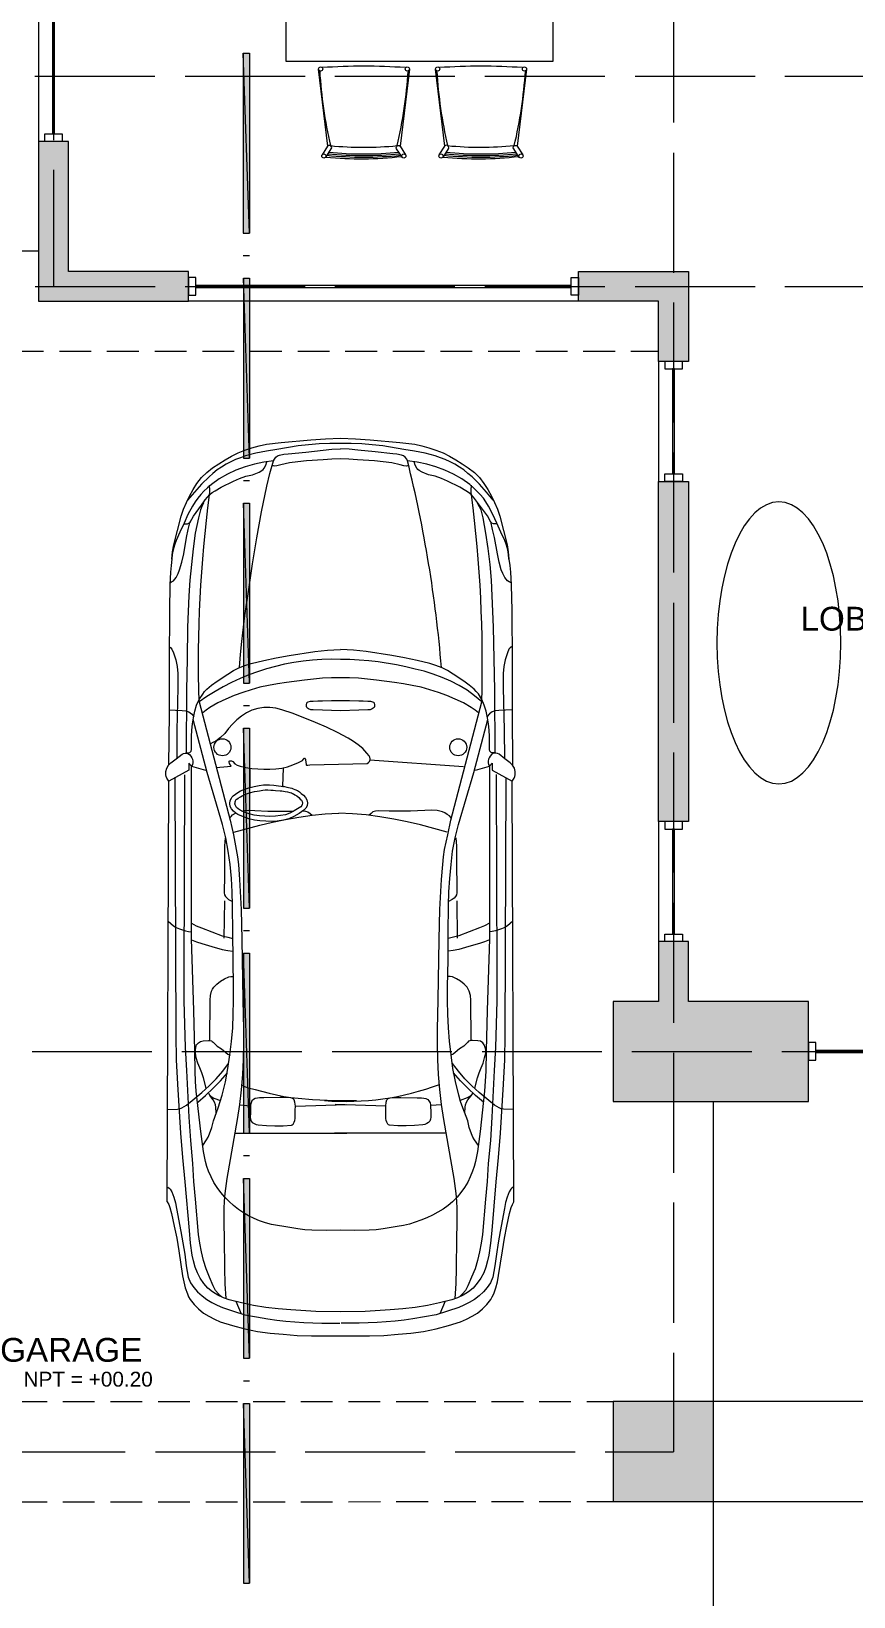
# Model space of a CAD drawing. Header units: metres. Extents: x 14 to 155, y 0 to 125.
# Drawn here: x 26.17 to 30.29, y 96.51 to 104.34 of the extents above; entities that cross this region are included whole.
import ezdxf

# ---------------------------------------------------------------- set-up
doc = ezdxf.new("R2010")
doc.units = ezdxf.units.M
doc.layers.get('Defpoints').update_dxf_attribs({"lineweight": 0})
for name, color, linetype in [('Edges', 7, 'Continuous'), ('PDF_Solid Fills', 7, 'Continuous'), ('PDF_Text', 255, 'Continuous')]:
    doc.layers.add(name, color=color, linetype=linetype)
doc.layers.add('PDF_Geometry', color=7, linetype='Continuous', true_color=0xc0c0c0)
doc.styles.add('PDF Arial', font='arial.ttf')
doc.styles.add('TEXTS', font='swissl.ttf')
doc.dimstyles.new('Copy of DIMTEXT', dxfattribs={"dimscale": 0.3, "dimtxt": 0.22, "dimasz": 0.18, "dimexe": 0.05, "dimexo": 0.05, "dimgap": 0.05, "dimtad": 0, "dimzin": 1, "dimdsep": 46, "dimtxsty": 'TEXTS', "dimblk": 'ARCHTICK', "dimcen": 0.1, "dimclrd": 256, "dimclre": 6, "dimclrt": 7, "dimadec": 0, "dimazin": 0, "dimtfac": 0.15, "dimtix": 1, "dimtofl": 0, "dimtmove": 1, "dimatfit": 3, "dimldrblk": 'OPEN', "dimfxl": 0, "dimtolj": 1, "dimtzin": 0, "dimarcsym": 0})

# ---------------------------------------------------------------- blocks, each defined once
blk = doc.blocks.new('_ArchTick')
at = {"color": 0, "linetype": 'ByBlock', "const_width": 0.15}
blk.add_lwpolyline([(-0.5, -0.5), (0.5, 0.5)], dxfattribs=at)
blk = doc.blocks.new('*D6')
at = {"layer": 'Defpoints', "color": 0, "transparency": 16777216}
for p in [(26.2838, 121.6249), (23.707, 0.0009), (26.2838, 0.0307)]:
    blk.add_point(p, dxfattribs=at)
at = {"layer": 'Edges', "color": 6, "lineweight": -2, "transparency": 16777216}
for p, q in [((26.2838, 0.3907), (26.2838, 0.0107)), ((23.707, 0.0209), (23.707, 0.0507))]:
    blk.add_line(p, q, dxfattribs=at)
at = {"layer": 'Edges', "lineweight": -2, "transparency": 16777216}
for p, q in [((23.707, 0.0307), (24.7859, 0.0307)), ((26.2838, 0.0307), (25.2048, 0.0307))]:
    blk.add_line(p, q, dxfattribs=at)
at = {"layer": 'Edges', "lineweight": -2, "transparency": 16777216, "xscale": 0.072, "yscale": 0.072, "zscale": 0.072, "rotation": 180}
blk.add_blockref('_ArchTick', (23.707, 0.0307), dxfattribs=at)
at = {"layer": 'Edges', "lineweight": -2, "transparency": 16777216, "xscale": 0.072, "yscale": 0.072, "zscale": 0.072}
blk.add_blockref('_ArchTick', (26.2838, 0.0307), dxfattribs=at)
at = {"layer": 'Edges', "color": 7, "transparency": 16777216, "char_height": 0.088, "attachment_point": 5, "style": 'TEXTS'}
for s, insert in [('\\A1;2.58 m', (24.9954, 0.096)), ('\\A1;[8\'-5{\\H0.15x;\\S1/2;}" ft]', (24.9954, -0.0459))]:
    blk.add_mtext(s, dxfattribs=dict(at, insert=insert))
blk = doc.blocks.new('_Open')
at = {"color": 0, "linetype": 'ByBlock', "lineweight": -2}
for p, q in [((-1, 0.17), (0, 0)), ((-1, -0.17), (0, 0)), ((0, 0), (-1, 0))]:
    blk.add_line(p, q, dxfattribs=at)

msp = doc.modelspace()

# ---------------------------------------------------------------- linework, layer by layer
at = {"layer": 'PDF_Geometry', "color": 0, "lineweight": 5}
for points in [[(26.2091, 105.7398), (26.2092, 103.7858)], [(26.2092, 103.2368), (23.4534, 103.2367), (23.4539, 90.2355)], [(28.909, 102.9873), (26.9598, 102.9872)], [(29.3091, 102.6864), (29.3091, 102.0863)], [(29.3092, 100.3867), (29.3092, 99.7866)], [(31.8602, 98.9865), (32.9564, 98.9866), (32.9565, 97.4871), (29.5845, 97.4869), (29.5845, 98.9864), (30.0598, 98.9865)], [(29.5848, 90.2357), (29.5846, 96.986), (33.6574, 96.9862), (33.6574, 98.9866)]]:
    msp.add_lwpolyline(points, dxfattribs=at)
at = {"layer": 'PDF_Geometry', "color": 0, "lineweight": 0}
for points in [[(26.2796, 103.8242), (26.2891, 103.8242), (26.2891, 105.703), (26.2795, 105.703)], [(27.4478, 105.018), (28.7809, 105.0181), (28.7809, 104.1859), (27.4478, 104.1859)], [(27.2334, 103.3281), (27.2638, 103.3281), (27.2334, 104.2275)], [(27.2638, 103.3281), (27.2334, 104.2275), (27.2638, 104.2275)], [(26.3277, 103.7858), (26.2412, 103.7858), (26.2412, 103.8242), (26.3277, 103.8242)], [(26.9966, 103.1056), (26.9598, 103.1056), (26.9598, 103.0176), (26.9966, 103.0176)], [(26.9966, 103.056), (28.8723, 103.0561), (28.8723, 103.0657), (26.9966, 103.0656)], [(27.2335, 102.2031), (27.2639, 102.2031), (27.2335, 103.1024)], [(27.2639, 102.2031), (27.2335, 103.1024), (27.2638, 103.1024)], [(28.8722, 103.1057), (28.909, 103.1057), (28.909, 103.0177), (28.8722, 103.0177)], [(29.4292, 102.6864), (29.3412, 102.6864), (29.3412, 102.6496), (29.4292, 102.6496)], [(29.3795, 102.1248), (29.3891, 102.1248), (29.3891, 102.6497), (29.3795, 102.6497)], [(29.4292, 102.0863), (29.3412, 102.0863), (29.3412, 102.1248), (29.4292, 102.1248)], [(27.2335, 101.078), (27.2639, 101.078), (27.2335, 101.9774)], [(27.2639, 101.078), (27.2335, 101.9774), (27.2639, 101.9774)], [(27.72, 100.9388), (27.6288, 100.9436), (27.5824, 100.9452), (27.5712, 100.9452), (27.56, 100.95), (27.5552, 100.9531), (27.5504, 100.9563), (27.5488, 100.9612), (27.5488, 100.9676), (27.5504, 100.9787), (27.5536, 100.9836), (27.5584, 100.9852), (27.5695, 100.9884), (27.5824, 100.9884), (27.6064, 100.99), (27.6288, 100.99), (27.6736, 100.9916), (27.72, 100.9916), (27.7648, 100.9916), (27.8112, 100.99), (27.8321, 100.99), (27.8561, 100.9884), (27.8688, 100.9884), (27.8801, 100.9852), (27.8848, 100.9836), (27.888, 100.9788), (27.8896, 100.9676), (27.8896, 100.9612), (27.888, 100.9563), (27.8832, 100.9532), (27.8785, 100.95), (27.8672, 100.9452), (27.8561, 100.9452), (27.8112, 100.9436)], [(27.2336, 99.953), (27.2639, 99.953), (27.2335, 100.8523)], [(27.2639, 99.953), (27.2335, 100.8523), (27.2639, 100.8523)], [(27.4304, 100.5627), (27.4288, 100.5627), (27.4272, 100.5627), (27.4288, 100.5627), (27.432, 100.5627), (27.44, 100.5612), (27.4512, 100.558), (27.4752, 100.5532), (27.4832, 100.5499), (27.4913, 100.5467), (27.504, 100.5419), (27.5137, 100.534), (27.5232, 100.5259), (27.5344, 100.5179), (27.5441, 100.5068), (27.5504, 100.4939), (27.5536, 100.4795), (27.552, 100.4652), (27.5457, 100.4523), (27.5361, 100.4427), (27.5121, 100.4267), (27.4864, 100.4107), (27.4608, 100.3995), (27.4336, 100.3931), (27.4032, 100.3883), (27.3745, 100.3867), (27.3456, 100.3883), (27.3168, 100.3899), (27.2896, 100.3931), (27.2608, 100.3995), (27.2336, 100.4091), (27.2064, 100.4219), (27.1952, 100.4283), (27.184, 100.438), (27.1744, 100.4491), (27.168, 100.462), (27.1663, 100.4763), (27.168, 100.4907), (27.1744, 100.5035), (27.1776, 100.51), (27.1824, 100.5147), (27.2064, 100.5308), (27.2192, 100.5387), (27.232, 100.5451), (27.2608, 100.5548), (27.288, 100.5611), (27.312, 100.5659), (27.3344, 100.5691), (27.3472, 100.5691), (27.3648, 100.5691), (27.3856, 100.5675), (27.4096, 100.5643), (27.4225, 100.5627), (27.4304, 100.5612), (27.4336, 100.5612)], [(27.4336, 100.5371), (27.4432, 100.5355), (27.4544, 100.5339), (27.4656, 100.5307), (27.4737, 100.5291), (27.48, 100.5259), (27.4848, 100.5242), (27.4913, 100.5194), (27.5008, 100.5147), (27.5104, 100.5067), (27.5185, 100.4986), (27.5248, 100.4922), (27.528, 100.4859), (27.5296, 100.4778), (27.528, 100.4714), (27.5264, 100.4667), (27.5217, 100.4603), (27.512, 100.4538), (27.488, 100.4395), (27.4656, 100.4282), (27.4449, 100.4202), (27.4192, 100.4155), (27.3936, 100.4123), (27.3664, 100.4106), (27.3408, 100.4123), (27.3136, 100.4139), (27.288, 100.4186), (27.2624, 100.425), (27.2383, 100.433), (27.2176, 100.4426), (27.208, 100.449), (27.2, 100.4554), (27.1952, 100.4635), (27.1919, 100.4698), (27.1903, 100.4746), (27.1919, 100.4794), (27.1919, 100.4843), (27.1936, 100.489), (27.1952, 100.4922), (27.1984, 100.4954), (27.2016, 100.4986), (27.208, 100.5035), (27.2192, 100.5099), (27.24, 100.521), (27.264, 100.5291), (27.2896, 100.5355), (27.3024, 100.5386), (27.3136, 100.5402), (27.3312, 100.5434), (27.3424, 100.545), (27.3552, 100.545), (27.3712, 100.5434), (27.3824, 100.5434), (27.3936, 100.5418), (27.4176, 100.5387), (27.4257, 100.5387)], [(29.4293, 100.3868), (29.3412, 100.3868), (29.3412, 100.3483), (29.4293, 100.3483)], [(29.3796, 99.8234), (29.3892, 99.8234), (29.3891, 100.3483), (29.3796, 100.3483)], [(29.4293, 99.7866), (29.3413, 99.7866), (29.3413, 99.8235), (29.4293, 99.8235)], [(27.2336, 98.8279), (27.264, 98.8279), (27.2336, 99.7273)], [(27.264, 98.8279), (27.2336, 99.7273), (27.264, 99.7273)], [(30.0967, 99.281), (30.0598, 99.2809), (30.0598, 99.1929), (30.0967, 99.1929)], [(30.0967, 99.2314), (30.3719, 99.2314), (30.3719, 99.2409), (30.0967, 99.2409)], [(27.4176, 99.0072), (27.336, 99.004), (27.3137, 99.004), (27.304, 99.0024), (27.2929, 99.0008), (27.2848, 98.996), (27.2768, 98.9895), (27.272, 98.98), (27.2689, 98.9703), (27.2689, 98.9288), (27.2672, 98.908), (27.2689, 98.8983), (27.2721, 98.8888), (27.2784, 98.8807), (27.288, 98.8759), (27.2976, 98.8711), (27.3072, 98.8695), (27.3488, 98.8664), (27.3905, 98.8648), (27.4321, 98.8648), (27.4736, 98.868), (27.4785, 98.8696), (27.4833, 98.8727), (27.4881, 98.8824), (27.4912, 98.892), (27.4928, 98.9015), (27.4928, 98.9431), (27.4944, 98.9624), (27.4912, 98.9832), (27.4881, 98.9943), (27.4849, 98.9976), (27.4801, 99.0008), (27.4704, 99.004), (27.4593, 99.0056)], [(28.021, 99.0072), (28.1026, 99.004), (28.125, 99.004), (28.1362, 99.0024), (28.1457, 99.0008), (28.1554, 98.9961), (28.1618, 98.9896), (28.1681, 98.98), (28.1697, 98.9704), (28.1714, 98.9288), (28.1714, 98.908), (28.1697, 98.8984), (28.1666, 98.8888), (28.1602, 98.8807), (28.1506, 98.876), (28.141, 98.8712), (28.1314, 98.8696), (28.0898, 98.8664), (28.0481, 98.8648), (28.0065, 98.8648), (27.965, 98.868), (27.9601, 98.8696), (27.9553, 98.8728), (27.9505, 98.8824), (27.9474, 98.892), (27.9458, 98.9015), (27.9458, 98.9432), (27.9458, 98.9624), (27.9474, 98.9832), (27.9505, 98.9944), (27.9537, 98.9976), (27.9585, 99.0008), (27.9682, 99.004), (27.9793, 99.0056)], [(27.264, 97.7029), (27.2336, 98.6022), (27.264, 98.6023)], [(27.2337, 97.7029), (27.264, 97.7029), (27.2336, 98.6022)], [(27.2337, 96.5778), (27.2641, 96.5778), (27.2337, 97.4772)], [(27.2641, 96.5778), (27.2337, 97.4772), (27.264, 97.4772)]]:
    msp.add_lwpolyline(points, close=True, dxfattribs=at)
for points in [[(29.3843, 104.4804), (29.3843, 103.8803)], [(26.2844, 104.3923), (26.2844, 103.7922)], [(26.1916, 104.1122), (26.7917, 104.1123)], [(26.9421, 104.1123), (27.5422, 104.1123)], [(27.6287, 103.7186), (27.6559, 103.7618), (27.6095, 104.1475)], [(27.6911, 104.1123), (28.2912, 104.1123)], [(28.0464, 103.7186), (28.0192, 103.7618), (28.0656, 104.1476)], [(28.2129, 103.7186), (28.2417, 103.7619), (28.1952, 104.1476)], [(28.4417, 104.1123), (29.0418, 104.1123)], [(28.6321, 103.7186), (28.605, 103.7619), (28.6513, 104.1476)], [(29.1922, 104.1123), (29.7923, 104.1124)], [(29.9412, 104.1124), (30.5413, 104.1124)], [(29.3843, 103.7298), (29.3844, 103.1297)], [(26.2845, 103.6434), (26.2845, 103.0609)], [(27.2334, 103.2161), (27.2638, 103.2161)], [(26.1917, 103.0608), (26.7918, 103.0608)], [(26.9422, 103.0608), (27.5423, 103.0608)], [(27.6912, 103.0608), (28.2913, 103.0609)], [(28.4418, 103.0609), (29.0419, 103.0609)], [(29.1923, 103.0609), (29.7924, 103.0609)], [(29.9413, 103.0609), (30.5414, 103.0609)], [(29.3844, 102.9809), (29.3844, 102.3808)], [(26.2348, 102.7359), (26.0764, 102.7359)], [(26.4733, 102.7359), (26.3149, 102.7359)], [(26.7117, 102.7359), (26.5517, 102.7359)], [(26.9486, 102.7359), (26.7902, 102.7359)], [(27.1871, 102.736), (27.0286, 102.736)], [(27.4255, 102.736), (27.267, 102.736)], [(27.664, 102.736), (27.5055, 102.736)], [(27.9024, 102.736), (27.7424, 102.736)], [(28.1392, 102.736), (27.9808, 102.736)], [(28.3777, 102.736), (28.2193, 102.736)], [(28.6161, 102.736), (28.4577, 102.736)], [(28.8547, 102.736), (28.6962, 102.736)], [(29.0931, 102.736), (28.933, 102.736)], [(29.3091, 102.736), (29.1715, 102.736)], [(26.8766, 101.6973), (26.8798, 101.7341), (26.8862, 101.7693), (26.9038, 101.8413), (26.923, 101.9118), (26.9342, 101.947), (26.9486, 101.9806), (26.9646, 102.0125), (26.9822, 102.0462), (27.0014, 102.0766), (27.0239, 102.1054), (27.051, 102.1311), (27.0798, 102.1535), (27.1102, 102.1742), (27.1423, 102.195), (27.1742, 102.2126), (27.2079, 102.2287), (27.2415, 102.243), (27.2767, 102.2543), (27.3119, 102.2638), (27.3487, 102.2719), (27.4223, 102.2814), (27.5712, 102.2943), (27.6448, 102.2991), (27.72, 102.3023), (27.7936, 102.2991), (27.8672, 102.2943), (28.016, 102.2815), (28.0912, 102.2719), (28.1265, 102.2638), (28.1616, 102.2543), (28.1969, 102.243), (28.2321, 102.2287), (28.2641, 102.2127), (28.2961, 102.195), (28.3282, 102.1742), (28.3585, 102.1535), (28.3889, 102.1311), (28.4145, 102.1054), (28.4369, 102.0766), (28.4561, 102.0463), (28.4738, 102.0126), (28.4898, 101.9806), (28.5041, 101.9471), (28.5154, 101.9118), (28.5345, 101.8414), (28.5522, 101.7694), (28.5586, 101.7342), (28.5618, 101.6974), (28.5666, 101.6653), (28.5698, 101.6334), (28.573, 101.5693), (28.5762, 101.4413), (28.5778, 101.1836), (28.5778, 100.926), (28.5794, 100.6684)], [(28.4833, 101.9919), (28.4498, 102.0319), (28.4145, 102.0718), (28.3777, 102.1087), (28.3568, 102.1263), (28.3361, 102.1439), (28.3153, 102.1583), (28.2913, 102.1727), (28.2673, 102.1839), (28.2433, 102.1951), (28.2192, 102.2047), (28.1936, 102.2143), (28.1424, 102.2271), (28.0896, 102.2383), (28.0369, 102.2463), (27.9312, 102.2639), (27.8784, 102.2687), (27.8255, 102.2735), (27.7728, 102.2767), (27.72, 102.2767), (27.6656, 102.2767), (27.6128, 102.2735), (27.5599, 102.2687), (27.5072, 102.2639), (27.4015, 102.2463), (27.3487, 102.2383), (27.2959, 102.2271), (27.2447, 102.2143), (27.219, 102.2047), (27.195, 102.1951), (27.171, 102.1838), (27.147, 102.1727), (27.1246, 102.1582), (27.1022, 102.1439), (27.0815, 102.1263), (27.0623, 102.1086), (27.0239, 102.0718), (26.9886, 102.0319), (26.955, 101.9918)], [(27.384, 102.1886), (27.3887, 102.1982), (27.3952, 102.2078), (27.4048, 102.2142), (27.4143, 102.2174), (27.4367, 102.2222), (27.4576, 102.2239), (27.5456, 102.2334), (27.632, 102.243), (27.6753, 102.2479), (27.7201, 102.2495)], [(28.5618, 101.6974), (28.5602, 101.7214), (28.5554, 101.7438), (28.549, 101.7678), (28.541, 101.7902), (28.5218, 101.8334), (28.501, 101.8783), (28.4818, 101.9215), (28.4594, 101.9631), (28.4466, 101.9838), (28.4337, 102.003), (28.4178, 102.0207), (28.4018, 102.0383), (28.3841, 102.0543), (28.3666, 102.0703), (28.3266, 102.0991), (28.2849, 102.1231), (28.2417, 102.1423), (28.1969, 102.1599), (28.1505, 102.1727), (28.1025, 102.1823), (28.0545, 102.1887), (28.0513, 102.1982), (28.0432, 102.2079), (28.0337, 102.2142), (28.0241, 102.2174), (28.0017, 102.2222), (27.9809, 102.2239), (27.8929, 102.2335), (27.8064, 102.243), (27.7632, 102.2479), (27.72, 102.2495)], [(29.3844, 102.2303), (29.3844, 101.6302)], [(27.2144, 101.1564), (27.2192, 101.2204), (27.2256, 101.2861), (27.2416, 101.4157), (27.2608, 101.5453), (27.28, 101.6749), (27.3007, 101.8046), (27.3248, 101.9342), (27.3504, 102.0622), (27.3663, 102.1263), (27.384, 102.1886), (27.336, 102.1823), (27.2896, 102.1727), (27.2431, 102.1598), (27.1967, 102.1422), (27.1535, 102.1231), (27.1119, 102.0991), (27.0735, 102.0702), (27.0543, 102.0543), (27.0367, 102.0382), (27.0207, 102.0206), (27.0063, 102.003), (26.9919, 101.9838), (26.979, 101.963), (26.9566, 101.9214), (26.9375, 101.8782), (26.9167, 101.8334), (26.8975, 101.7902), (26.8895, 101.7677), (26.8831, 101.7437), (26.8783, 101.7213), (26.8767, 101.6973), (26.8719, 101.6654), (26.8687, 101.6333), (26.8654, 101.5693), (26.8638, 101.4413), (26.8623, 101.1837), (26.8623, 100.9259), (26.8591, 100.6683)], [(26.9358, 101.875), (26.9454, 101.875), (26.9535, 101.875), (26.9614, 101.8782), (26.9678, 101.883), (26.9838, 101.9134), (27.0239, 101.9678), (27.0431, 101.995), (27.0542, 102.0079), (27.0655, 102.0206), (27.0782, 102.0303), (27.0927, 102.0398), (27.123, 102.0575), (27.1839, 102.0878), (27.2143, 102.1007), (27.2463, 102.1118), (27.2799, 102.1199), (27.3119, 102.1327), (27.3263, 102.1407), (27.3327, 102.1455), (27.3375, 102.1519), (27.3455, 102.1679), (27.3503, 102.1838)], [(28.0593, 102.1662), (28.0577, 102.1647), (28.0545, 102.1647), (28.0497, 102.1631), (28.0369, 102.1647), (28.0176, 102.1694), (27.976, 102.1791), (27.9328, 102.1839), (27.8897, 102.1886), (27.8048, 102.195), (27.7616, 102.1982), (27.72, 102.1998), (27.6768, 102.1982), (27.6335, 102.195), (27.5487, 102.1886), (27.5056, 102.1839), (27.4639, 102.1791), (27.4207, 102.1694), (27.4015, 102.1646), (27.3903, 102.163), (27.3839, 102.1646), (27.3807, 102.1646), (27.3791, 102.1662)], [(28.5026, 101.8751), (28.4946, 101.8751), (28.4849, 101.8751), (28.477, 101.8783), (28.4706, 101.883), (28.4545, 101.9135), (28.4145, 101.9679), (28.3953, 101.9951), (28.3841, 102.0079), (28.3729, 102.0207), (28.3601, 102.0303), (28.3457, 102.0399), (28.3169, 102.0575), (28.2545, 102.0879), (28.2241, 102.1007), (28.192, 102.1119), (28.1601, 102.1199), (28.1281, 102.1327), (28.1121, 102.1407), (28.1057, 102.1455), (28.1009, 102.1519), (28.0928, 102.1679), (28.0881, 102.1839)], [(27.2335, 102.091), (27.2639, 102.091)], [(27.035, 101.979), (27.0255, 101.9614), (27.019, 101.9437), (27.0094, 101.9038), (26.9934, 101.8269), (26.9822, 101.7501), (26.9742, 101.6717), (26.9662, 101.5933), (26.9614, 101.5149), (26.9551, 101.358), (26.9518, 101.1996), (26.9486, 101.0427), (26.947, 100.7291), (26.9566, 100.7291), (26.9662, 100.7307), (26.9694, 100.7339), (26.9726, 100.7371), (26.9742, 100.7468)], [(28.4034, 101.979), (28.4129, 101.9614), (28.421, 101.9438), (28.4305, 101.9038), (28.445, 101.827), (28.4561, 101.7502), (28.4658, 101.6718), (28.4722, 101.5933), (28.477, 101.515), (28.4834, 101.3581), (28.4866, 101.1997), (28.4898, 101.0428), (28.4914, 100.7292), (28.4819, 100.7292), (28.4722, 100.7308), (28.469, 100.734), (28.4658, 100.7372), (28.4643, 100.7468)], [(26.8654, 101.5789), (26.875, 101.5837), (26.8846, 101.5901), (26.8974, 101.6061), (26.9071, 101.6253), (26.915, 101.6446), (26.9263, 101.683), (26.9358, 101.7245), (26.9487, 101.8062), (26.9582, 101.8462), (26.9678, 101.8862)], [(28.573, 101.579), (28.5634, 101.5838), (28.5538, 101.5901), (28.541, 101.6062), (28.5313, 101.6254), (28.5234, 101.6446), (28.5121, 101.6831), (28.5042, 101.7246), (28.4897, 101.8062), (28.4801, 101.8463), (28.4706, 101.8862)], [(29.3844, 101.4797), (29.3844, 100.8796)], [(26.8638, 101.2588), (26.8702, 101.2541), (26.8767, 101.2477), (26.8847, 101.2301), (26.8958, 101.1948), (26.9023, 101.1613), (26.9055, 101.126), (26.9055, 101.0556), (26.9039, 100.9836), (26.9007, 100.8428), (26.9007, 100.7004)], [(26.9743, 100.7467), (26.9743, 100.8107), (26.9759, 100.8427), (26.9791, 100.8747), (26.9839, 100.9051), (26.9903, 100.9371), (26.9999, 100.9676), (27.0127, 100.9963), (27.0303, 101.0235), (27.0399, 101.0364), (27.0511, 101.0475), (27.0751, 101.0683), (27.1024, 101.0876), (27.1567, 101.1227), (27.1839, 101.1404), (27.2111, 101.1548), (27.2416, 101.166), (27.272, 101.1756), (27.336, 101.1916), (27.3983, 101.2044), (27.4624, 101.2156), (27.5904, 101.2364), (27.6545, 101.2428), (27.6864, 101.2444), (27.72, 101.246)], [(28.4643, 100.7467), (28.4642, 100.8108), (28.4627, 100.8427), (28.4595, 100.8748), (28.4547, 100.9052), (28.4482, 100.9371), (28.4386, 100.9676), (28.4258, 100.9964), (28.4099, 101.0236), (28.3986, 101.0364), (28.3875, 101.0476), (28.3635, 101.0684), (28.3362, 101.0876), (28.2834, 101.1228), (28.2546, 101.1404), (28.2274, 101.1548), (28.1969, 101.166), (28.1666, 101.1756), (28.1025, 101.1916), (28.0402, 101.2044), (27.9761, 101.2156), (27.8481, 101.2364), (27.784, 101.2429), (27.7521, 101.2444), (27.7201, 101.246)], [(28.5746, 101.2589), (28.5682, 101.2541), (28.5617, 101.2478), (28.5538, 101.2301), (28.5426, 101.1949), (28.5361, 101.1613), (28.533, 101.1261), (28.533, 101.0557), (28.5346, 100.9837), (28.5377, 100.8428), (28.5393, 100.7004)], [(28.4098, 100.9292), (28.3921, 100.9436), (28.3729, 100.9564), (28.3346, 100.9788), (28.293, 100.998), (28.2513, 101.0156), (28.2097, 101.0315), (28.1665, 101.0444), (28.1233, 101.0572), (28.0785, 101.0668), (28.0337, 101.0748), (27.9889, 101.0812), (27.8993, 101.0924), (27.8096, 101.102), (27.7648, 101.1052), (27.72, 101.1052), (27.6736, 101.1052), (27.6288, 101.102), (27.5392, 101.0924), (27.4495, 101.0812), (27.4047, 101.0747), (27.3599, 101.0668), (27.3167, 101.0572), (27.272, 101.0444), (27.2303, 101.0315), (27.1871, 101.0156), (27.1455, 100.9979), (27.1055, 100.9787), (27.0655, 100.9563), (27.0479, 100.9436), (27.0303, 100.9291)], [(27.5665, 100.6699), (27.8529, 100.6763), (27.8593, 100.6811), (27.864, 100.6859), (27.8673, 100.6939), (27.8673, 100.7003), (27.8657, 100.7083), (27.8624, 100.7147), (27.8513, 100.7275), (27.8305, 100.7515), (27.8081, 100.7691), (27.7841, 100.7867), (27.7585, 100.8028), (27.704, 100.8316), (27.6496, 100.8571), (27.5952, 100.8811), (27.4832, 100.926), (27.4255, 100.9452), (27.3968, 100.9531), (27.3664, 100.9563), (27.3359, 100.9563), (27.3055, 100.9515), (27.2768, 100.942), (27.2496, 100.9291), (27.224, 100.9131), (27.2016, 100.8939), (27.1792, 100.8732), (27.1599, 100.8507), (27.1407, 100.8267), (27.1199, 100.8059), (27.0959, 100.7883), (27.0815, 100.7803), (27.0687, 100.7739)], [(27.2335, 100.966), (27.2639, 100.966)], [(26.8607, 100.9451), (26.8942, 100.9436), (26.9279, 100.9404), (26.9455, 100.9388), (26.9615, 100.934), (26.9743, 100.9243), (26.9855, 100.9116)], [(27.0304, 98.7671), (27.0496, 98.7943), (27.0575, 98.8087), (27.0639, 98.8247), (27.0752, 98.8567), (27.0847, 98.8903), (27.1071, 98.9543), (27.1184, 98.9864), (27.1279, 99.0183), (27.144, 99.0855), (27.1568, 99.1512), (27.1664, 99.22), (27.1743, 99.2872), (27.1808, 99.3544), (27.1824, 99.4233), (27.184, 99.4904), (27.184, 99.5593), (27.1824, 99.6952), (27.1808, 99.8297), (27.1792, 99.9657), (27.1775, 100.0345), (27.1743, 100.1017), (27.1679, 100.1706), (27.1584, 100.2378), (27.1455, 100.305), (27.1295, 100.3706), (27.0527, 100.6315), (26.9823, 100.8956)], [(28.4099, 98.7671), (28.389, 98.7943), (28.3811, 98.8087), (28.3746, 98.8248), (28.3634, 98.8567), (28.3555, 98.8903), (28.3315, 98.9543), (28.3202, 98.9864), (28.3107, 99.0184), (28.2946, 99.0856), (28.2818, 99.1512), (28.2722, 99.22), (28.2642, 99.2873), (28.2594, 99.3545), (28.2562, 99.4233), (28.2546, 99.4904), (28.2546, 99.5593), (28.2578, 99.6953), (28.2577, 99.8297), (28.2593, 99.9658), (28.261, 100.0346), (28.2658, 100.1018), (28.2722, 100.1706), (28.2801, 100.2378), (28.293, 100.3051), (28.309, 100.3707), (28.3858, 100.6315), (28.4562, 100.8956)], [(28.5779, 100.9452), (28.5443, 100.9436), (28.5107, 100.9404), (28.493, 100.9388), (28.4771, 100.9341), (28.4642, 100.9244), (28.4531, 100.9116)], [(26.8528, 98.4854), (26.8607, 100.5883), (26.8511, 100.6028), (26.8478, 100.6107), (26.8462, 100.6187), (26.8462, 100.6363), (26.8511, 100.6524), (26.8591, 100.6683), (26.8702, 100.6795), (26.8975, 100.6988), (26.9279, 100.7228), (26.9343, 100.726), (26.9423, 100.7275), (26.9503, 100.7275), (26.9567, 100.726), (26.9647, 100.7212), (26.9711, 100.7131), (26.9759, 100.7051), (26.9791, 100.6972), (26.9807, 100.6875), (26.9807, 100.6795), (26.9791, 100.6716), (26.9743, 100.6635), (27.0447, 100.6427)], [(27.7201, 97.8149), (27.8642, 97.8149), (27.9362, 97.8165), (28.0082, 97.8229), (28.0707, 97.8277), (28.1346, 97.8373), (28.1971, 97.8501), (28.2595, 97.8661), (28.3203, 97.8854), (28.3491, 97.8981), (28.3779, 97.9125), (28.4051, 97.9286), (28.4291, 97.9494), (28.4515, 97.9718), (28.4707, 97.9974), (28.4787, 98.0101), (28.4868, 98.0246), (28.4963, 98.055), (28.5043, 98.0854), (28.5092, 98.1158), (28.53, 98.2406), (28.5395, 98.303), (28.5507, 98.3639), (28.5651, 98.4262), (28.5731, 98.4567), (28.5796, 98.471), (28.5859, 98.4855), (28.5779, 100.5884), (28.5874, 100.6028), (28.5907, 100.6108), (28.5923, 100.6188), (28.5923, 100.6364), (28.5891, 100.6524), (28.5795, 100.6684), (28.5683, 100.6796), (28.541, 100.6988), (28.5123, 100.7228), (28.5043, 100.726), (28.4962, 100.7276), (28.4898, 100.7276), (28.4819, 100.726), (28.4739, 100.7212), (28.4674, 100.7132), (28.4627, 100.7052), (28.4595, 100.6972), (28.4579, 100.6876), (28.4579, 100.6796), (28.4595, 100.6716), (28.4643, 100.6636), (28.4787, 100.678), (28.4787, 100.6428), (28.5779, 100.5884)], [(29.3844, 100.7308), (29.3845, 100.1307)], [(27.0991, 100.6556), (27.1167, 100.6571), (27.1359, 100.6587), (27.1727, 100.6635), (27.1647, 100.6764), (27.1631, 100.6843), (27.1631, 100.6875), (27.1663, 100.6891), (27.1743, 100.6891), (27.1808, 100.6859), (27.1903, 100.6748), (27.2032, 100.6684), (27.2175, 100.6635), (27.2463, 100.6556), (27.2768, 100.6508), (27.3055, 100.6492), (27.3359, 100.6476), (27.3664, 100.6476), (27.3952, 100.6492), (27.4256, 100.6524), (27.4543, 100.6603), (27.4816, 100.67), (27.5088, 100.6812), (27.5231, 100.6875), (27.5296, 100.6908), (27.5344, 100.6972), (27.536, 100.702), (27.5376, 100.702), (27.5392, 100.702), (27.544, 100.6956), (27.5456, 100.6812), (27.5472, 100.6732), (27.5472, 100.67), (27.5488, 100.6684), (27.5568, 100.6684), (27.5664, 100.67)], [(27.2671, 100.5563), (27.2671, 100.6523)], [(27.4304, 100.5627), (27.4336, 100.6524)], [(28.3346, 100.6588), (27.8657, 100.6923)], [(28.5458, 100.6027), (28.5411, 99.3176), (28.5395, 99.1944), (28.5331, 99.0728), (28.5171, 98.828), (28.5075, 98.7063), (28.4963, 98.5847), (28.4755, 98.3414), (28.4691, 98.279), (28.4611, 98.2182), (28.4547, 98.1894), (28.4467, 98.159), (28.4355, 98.1301), (28.4211, 98.103), (28.4035, 98.0774), (28.3827, 98.0534), (28.3603, 98.0341), (28.3331, 98.0181), (28.3043, 98.0054), (28.2754, 97.9957), (28.2147, 97.9798), (28.1538, 97.9669), (28.093, 97.9573), (28.0307, 97.9493), (27.9682, 97.9445), (27.8434, 97.9365), (27.7201, 97.9349), (27.5953, 97.9365), (27.4705, 97.9445), (27.408, 97.9493), (27.3456, 97.9573), (27.2848, 97.9669), (27.224, 97.9797), (27.1632, 97.9957), (27.1344, 98.0053), (27.1056, 98.0181), (27.08, 98.0341), (27.056, 98.0533), (27.0352, 98.0773), (27.0175, 98.1029), (27.0048, 98.1301), (26.9919, 98.159), (26.984, 98.1893), (26.9775, 98.2181), (26.9695, 98.279), (26.9647, 98.3413), (26.9423, 98.5846), (26.9311, 98.7062), (26.9215, 98.8279), (26.9055, 99.0727), (26.8991, 99.1944), (26.8975, 99.3176), (26.8927, 100.6027)], [(27.1663, 100.4043), (27.1727, 100.4107), (27.1792, 100.4187), (27.1951, 100.4283)], [(27.1856, 100.3322), (27.3152, 100.3675), (27.3792, 100.3834), (27.4448, 100.3962), (27.5104, 100.4074), (27.5776, 100.4171), (27.6433, 100.425), (27.6768, 100.4266), (27.7105, 100.4282)], [(27.2256, 100.4379), (27.2416, 100.441), (27.2576, 100.4426), (27.2912, 100.441), (27.3552, 100.4379), (27.4209, 100.4379), (27.4848, 100.4379)], [(27.5312, 100.4395), (27.5441, 100.4379), (27.5568, 100.4347), (27.5681, 100.4266), (27.5776, 100.4171)], [(28.2529, 100.3322), (28.1201, 100.3691), (28.0529, 100.385), (27.9856, 100.3979), (27.9168, 100.409), (27.848, 100.4187), (27.7792, 100.425), (27.7104, 100.4282)], [(28.2722, 100.4043), (28.2642, 100.4139), (28.2529, 100.422), (28.2418, 100.4299), (28.2289, 100.4347), (28.2033, 100.4412), (28.1762, 100.4428), (28.0689, 100.4379), (27.9633, 100.4379), (27.9089, 100.4396), (27.8945, 100.4379), (27.8817, 100.4347), (27.8721, 100.4267), (27.8625, 100.4172)], [(27.1423, 100.305), (27.1391, 100.2634), (27.1392, 100.2202), (27.1392, 100.137), (27.1392, 100.0954), (27.1376, 100.0522), (27.1376, 100.0297), (27.1392, 100.0202), (27.1439, 100.0105), (27.1519, 100.0026), (27.16, 99.9962), (27.1792, 99.9865)], [(28.2962, 100.3051), (28.2994, 100.2634), (28.2994, 100.2202), (28.2994, 100.137), (28.301, 100.0954), (28.301, 100.0522), (28.301, 100.0298), (28.2994, 100.0202), (28.2946, 100.0106), (28.2882, 100.0026), (28.2786, 99.9962), (28.2593, 99.9866)], [(27.1392, 99.9898), (27.136, 99.8026)], [(28.301, 99.9898), (28.3026, 99.8026)], [(29.3845, 99.9802), (29.3845, 99.3801)], [(26.8575, 99.8873), (26.8847, 99.8649), (26.8976, 99.8569), (26.9135, 99.8489), (26.944, 99.8393), (26.9599, 99.8361), (26.9759, 99.8345)], [(26.9743, 99.8778), (26.9983, 99.8649), (27.0239, 99.8538), (27.0767, 99.8345), (27.128, 99.8153), (27.1552, 99.8074), (27.1808, 99.801)], [(28.4643, 99.8778), (28.4403, 99.865), (28.4147, 99.8538), (28.3635, 99.8346), (28.3106, 99.8154), (28.285, 99.8074), (28.2578, 99.801)], [(28.5811, 99.8874), (28.5539, 99.865), (28.5411, 99.857), (28.5251, 99.8489), (28.4947, 99.8394), (28.4787, 99.8362), (28.4627, 99.8346)], [(26.9743, 99.7945), (26.9999, 99.7849), (27.0255, 99.7769), (27.0767, 99.7609), (27.128, 99.7465), (27.1552, 99.7417), (27.1808, 99.7385)], [(27.2336, 99.8409), (27.264, 99.8409)], [(28.4643, 99.7946), (28.4403, 99.785), (28.4147, 99.7769), (28.3619, 99.761), (28.3106, 99.7466), (28.2834, 99.7418), (28.2578, 99.7386)], [(27.0656, 99.2952), (27.0672, 99.4937), (27.0688, 99.5161), (27.0751, 99.5385), (27.08, 99.548), (27.0864, 99.5577), (27.1007, 99.5736), (27.12, 99.5881), (27.1392, 99.5993), (27.1616, 99.6089), (27.1711, 99.6105), (27.1824, 99.6121)], [(28.3731, 99.2952), (28.3715, 99.4937), (28.3699, 99.5161), (28.3635, 99.5385), (28.3586, 99.5481), (28.3523, 99.5577), (28.3379, 99.5737), (28.3187, 99.5881), (28.2995, 99.5994), (28.2787, 99.6089), (28.2674, 99.6105), (28.2563, 99.6121)], [(26.1774, 99.236), (26.7759, 99.236)], [(26.9264, 99.236), (27.5265, 99.236)], [(27.048, 99.0536), (27.0351, 99.1048), (27.0256, 99.1304), (27.016, 99.1544), (27.0063, 99.1784), (26.9984, 99.204), (26.9952, 99.2168), (26.9936, 99.2296), (26.9936, 99.244), (26.9952, 99.2568), (27, 99.2696), (27.0095, 99.2792), (27.0192, 99.2872), (27.0319, 99.2904), (27.0591, 99.292), (27.0672, 99.292), (27.0736, 99.2904), (27.0783, 99.2872), (27.0831, 99.2824), (27.0928, 99.2729), (27.1023, 99.2632), (27.1248, 99.2489), (27.1456, 99.2312), (27.1568, 99.2232), (27.168, 99.2184)], [(27.6769, 99.236), (28.277, 99.2361)], [(28.3906, 99.0536), (28.4051, 99.1048), (28.413, 99.1304), (28.4226, 99.1544), (28.4322, 99.1784), (28.4402, 99.2041), (28.4434, 99.2169), (28.4466, 99.2297), (28.4466, 99.244), (28.4434, 99.2569), (28.4386, 99.2696), (28.4306, 99.2793), (28.4194, 99.2873), (28.4066, 99.2904), (28.3794, 99.292), (28.3714, 99.292), (28.3666, 99.2904), (28.3602, 99.2873), (28.3554, 99.2825), (28.3458, 99.2729), (28.3362, 99.2633), (28.3138, 99.2489), (28.293, 99.2313), (28.2834, 99.2232), (28.2706, 99.2184)], [(28.4275, 99.2361), (29.026, 99.2361)], [(29.1765, 99.2361), (29.7766, 99.2361)], [(29.927, 99.2361), (30.5271, 99.2362)], [(26.8527, 98.9463), (26.9039, 98.9479), (26.9151, 98.9495), (26.9263, 98.9543), (26.9487, 98.9687), (26.9871, 98.9991), (27.0256, 99.0312), (27.0623, 99.0647), (27.0976, 99.1), (27.1311, 99.1383), (27.1599, 99.1768)], [(28.5859, 98.9464), (28.5347, 98.948), (28.5235, 98.9496), (28.5123, 98.9543), (28.4899, 98.9688), (28.4515, 98.9992), (28.413, 99.0312), (28.3763, 99.0648), (28.341, 99.1), (28.3091, 99.1384), (28.2787, 99.1768)], [(29.3845, 99.2296), (29.3845, 98.6295)], [(27.0063, 98.9832), (27.0448, 99.0167), (27.0831, 99.0536), (27.12, 99.0904), (27.1535, 99.1304)], [(28.4338, 98.9832), (28.3938, 99.0168), (28.3555, 99.0536), (28.3202, 99.0905), (28.2851, 99.1304)], [(27.0976, 98.9303), (27.096, 98.9575), (27.0944, 98.9703), (27.0896, 98.9831), (27.0831, 98.9943), (27.0752, 99.0039), (27.0672, 99.0151), (27.0607, 99.0263), (27.064, 99.0199), (27.0704, 99.0135), (27.0864, 99.0039), (27.12, 98.9911)], [(27.224, 99.0712), (27.2401, 99.0616), (27.2576, 99.0552), (27.2929, 99.0456), (27.3633, 99.028), (27.4353, 99.012), (27.4705, 99.0072), (27.5073, 99.0024), (27.5793, 98.996), (27.653, 98.9928), (27.7986, 98.9913)], [(28.3795, 99.0264), (28.3747, 99.0201), (28.3682, 99.0136), (28.3523, 99.004), (28.3186, 98.9912)], [(28.341, 98.9303), (28.3426, 98.9575), (28.3442, 98.9704), (28.349, 98.9831), (28.3555, 98.9944), (28.3634, 99.0039), (28.373, 99.0152), (28.3795, 99.0263)], [(27.2144, 98.9703), (27.2688, 98.9655)], [(27.4944, 98.9624), (27.7473, 98.9719)], [(27.9458, 98.9624), (27.6929, 98.9719)], [(28.2242, 98.9704), (28.1714, 98.9656)], [(27.192, 98.8279), (27.7505, 98.8279)], [(28.2466, 98.828), (27.6897, 98.8279)], [(27.2336, 98.7159), (27.264, 98.7159)], [(26.8559, 98.5574), (26.8623, 98.5526), (26.8671, 98.5479), (26.8751, 98.535), (26.8815, 98.5222), (26.8863, 98.5078), (26.8943, 98.4806), (26.8991, 98.4518), (26.9215, 98.3365), (26.9311, 98.2806), (26.9408, 98.2229), (26.9471, 98.1653), (26.9519, 98.1366), (26.9583, 98.1077), (26.9695, 98.0805), (26.9856, 98.0565), (27.0048, 98.0341), (27.0271, 98.0149), (27.0512, 97.9973), (27.0752, 97.9813), (27.1024, 97.9685), (27.1296, 97.9573), (27.184, 97.9381), (27.2416, 97.9205), (27.2992, 97.9093), (27.3568, 97.8997)], [(28.5827, 98.5575), (28.5764, 98.5527), (28.5715, 98.5479), (28.5635, 98.5351), (28.5572, 98.5222), (28.5524, 98.5079), (28.5443, 98.4807), (28.5395, 98.4518), (28.5187, 98.3366), (28.5076, 98.2806), (28.4995, 98.223), (28.4915, 98.1654), (28.4868, 98.1366), (28.4804, 98.1077), (28.4691, 98.0806), (28.4531, 98.0566), (28.434, 98.0341), (28.4132, 98.0149), (28.3892, 97.9974), (28.3635, 97.9814), (28.3363, 97.9685), (28.3107, 97.9574), (28.2547, 97.9381), (28.1971, 97.9205), (28.1395, 97.9093), (28.0818, 97.8997), (28.037, 97.8933), (27.9922, 97.8885), (27.9026, 97.8821), (27.813, 97.8789), (27.7234, 97.8789)], [(26.8527, 98.4854), (26.8607, 98.471), (26.8656, 98.4566), (26.8735, 98.4262), (26.888, 98.3638), (26.9007, 98.303), (26.9104, 98.2405), (26.9295, 98.1157), (26.936, 98.0854), (26.9424, 98.0549), (26.9535, 98.0245), (26.96, 98.0101), (26.9679, 97.9973), (26.9872, 97.9717), (27.0096, 97.9493), (27.0336, 97.9285), (27.0608, 97.9125), (27.0896, 97.8981), (27.1184, 97.8853), (27.1792, 97.8661), (27.2416, 97.8501), (27.3041, 97.8373), (27.368, 97.8277), (27.432, 97.8229)], [(29.3845, 98.4807), (29.3846, 97.8806)], [(27.1952, 97.9877), (27.2224, 97.9253)], [(28.2435, 97.9877), (28.2163, 97.9253)], [(27.3568, 97.8998), (27.4017, 97.8934), (27.4465, 97.8886), (27.5361, 97.8821), (27.6257, 97.879), (27.7154, 97.879)], [(27.4321, 97.8229), (27.5025, 97.8165), (27.5745, 97.8149), (27.7202, 97.8149)], [(29.3846, 97.7301), (29.3846, 97.2356)], [(27.2337, 97.5908), (27.264, 97.5908)], [(26.0926, 97.4868), (26.2526, 97.4868)], [(26.3311, 97.4868), (26.4895, 97.4868)], [(26.5695, 97.4868), (26.728, 97.4868)], [(26.8079, 97.4868), (26.9664, 97.4868)], [(27.0464, 97.4868), (27.2049, 97.4869)], [(27.2833, 97.4869), (27.4433, 97.4869)], [(27.5218, 97.4869), (27.6802, 97.4869)], [(27.7602, 97.4869), (27.9186, 97.4869)], [(27.9986, 97.4869), (28.157, 97.4869)], [(28.2371, 97.4869), (28.3956, 97.4869)], [(28.4739, 97.4869), (28.634, 97.4869)], [(28.7124, 97.4869), (28.8708, 97.4869)], [(28.9509, 97.4869), (29.0837, 97.4869)], [(26.043, 97.2356), (26.6431, 97.2356)], [(26.7936, 97.2356), (27.3937, 97.2356)], [(27.5426, 97.2356), (28.1427, 97.2356)], [(28.2931, 97.2356), (28.8932, 97.2357)], [(29.0437, 97.2357), (29.3846, 97.2357)], [(26.0926, 96.9859), (26.2526, 96.9859)], [(26.3311, 96.9859), (26.4896, 96.9859)], [(26.5695, 96.9859), (26.728, 96.9859)], [(26.8079, 96.9859), (26.9664, 96.9859)], [(27.0465, 96.9859), (27.2049, 96.9859)], [(27.2833, 96.9859), (27.4433, 96.9859)], [(27.5218, 96.9859), (27.6802, 96.9859)], [(27.7602, 96.9859), (27.9187, 96.986)], [(27.9986, 96.986), (28.1571, 96.986)], [(28.2371, 96.986), (28.3956, 96.986)], [(28.474, 96.986), (28.634, 96.986)], [(28.7124, 96.986), (28.8708, 96.986)], [(28.9509, 96.986), (29.0837, 96.986)]]:
    msp.add_lwpolyline(points, dxfattribs=at)
for points in [[(27.6153, 104.1381, 0.042206), (27.6693, 103.765, 0.048101), (28.0026, 103.765, 0.042206), (28.0583, 104.138)], [(28.201, 104.1381, 0.042206), (28.255, 103.765, 0.048088), (28.5884, 103.7651, 0.042206), (28.6439, 104.138)], [(28.0251, 103.7094, -0.053173), (27.6463, 103.7058), (27.6735, 103.749, 1.00439), (27.6561, 103.7617)], [(28.0288, 103.7058), (28.0001, 103.749, -1.00439), (28.0176, 103.7618)], [(28.6108, 103.7095, -0.053173), (28.232, 103.7058), (28.2592, 103.749, 1.00439), (28.2401, 103.7617)], [(28.6129, 103.7058), (28.5857, 103.749, -1.003507), (28.6033, 103.7619)], [(27.0126, 100.9852, -0.039624), (27.0639, 102.019), (27.0655, 102.0302), (27.0655, 102.043), (27.0639, 102.067)], [(28.4258, 100.9852, 0.039624), (28.3746, 102.0191), (28.373, 102.0302), (28.373, 102.0431), (28.3746, 102.0671)], [(28.4978, 100.6204), (28.501, 99.6073), (28.5011, 99.4905), (28.4979, 99.3737), (28.4947, 99.2569), (28.4882, 99.1417), (28.4755, 98.908), (28.4691, 98.7911), (28.4579, 98.6759), (28.4531, 98.5863), (28.445, 98.4982), (28.4291, 98.3223), (28.4226, 98.2774), (28.4147, 98.2342), (28.4051, 98.191), (28.3923, 98.1494), (28.3746, 98.1077), (28.3555, 98.0645), (28.3443, 98.0421), (28.3298, 98.0246), (28.3218, 98.0165), (28.3139, 98.0101), (28.3042, 98.0054), (28.2931, 98.0022), (28.2978, 98.0758), (28.2994, 98.151), (28.301, 98.3014), (28.3026, 98.3766), (28.3026, 98.4518), (28.301, 98.4887), (28.2978, 98.5271), (28.2883, 98.6007), (28.2354, 98.8968), (28.2242, 98.972), (28.2162, 99.0456), (28.2098, 99.1208), (28.2066, 99.196), (28.205, 99.2712), (28.205, 99.3464), (28.2082, 99.4953), (28.2129, 99.7962), (28.2162, 99.9466), (28.2242, 100.097), (28.2305, 100.1706), (28.2353, 100.209), (28.2402, 100.2459), (28.2561, 100.3195), (28.2706, 100.3931), (28.4258, 100.9852), (28.389, 101.014), (28.3522, 101.0429), (28.3122, 101.0669), (28.2705, 101.0876), (28.2273, 101.1068), (28.1825, 101.1229), (28.1377, 101.1373), (28.0929, 101.1485), (28.0465, 101.1597), (28.0001, 101.1693), (27.9072, 101.1837), (27.8608, 101.1901), (27.8128, 101.1933), (27.7664, 101.1964), (27.72, 101.1964, 0.16442), (27.0126, 100.9852), (27.1679, 100.393), (27.184, 100.3194), (27.1983, 100.2458), (27.2048, 100.209), (27.2096, 100.1706), (27.2143, 100.097), (27.2223, 99.9466), (27.2256, 99.7961), (27.2304, 99.4953), (27.2336, 99.3464), (27.2336, 99.2712), (27.232, 99.196), (27.2288, 99.1208), (27.2224, 99.0455), (27.2144, 98.9719), (27.2032, 98.8967), (27.1504, 98.6007), (27.1408, 98.5271), (27.1376, 98.4886), (27.136, 98.4518), (27.136, 98.3766), (27.1376, 98.3014), (27.1392, 98.1509), (27.1408, 98.0757), (27.1456, 98.0021), (27.1345, 98.0053), (27.1248, 98.0101), (27.1168, 98.0165), (27.1089, 98.0245), (27.0944, 98.0421), (27.0832, 98.0645), (27.064, 98.1077), (27.048, 98.1493), (27.0336, 98.1909), (27.024, 98.2342), (27.0159, 98.2774), (27.0096, 98.3222), (26.9936, 98.4982), (26.9856, 98.5862), (26.9808, 98.6758), (26.9711, 98.7911), (26.9631, 98.908), (26.9504, 99.1416), (26.9439, 99.2568), (26.9407, 99.3736), (26.9375, 99.4905), (26.9375, 99.6073), (26.9407, 100.6203)], [(28.3938, 100.6428), (28.4642, 100.6636), (28.4643, 99.7993), (28.4531, 99.4409), (28.4483, 99.2393), (28.4467, 99.1385), (28.4435, 99.0873), (28.4402, 99.0376), (28.4178, 98.836), (28.4051, 98.7367), (28.3938, 98.6871), (28.3875, 98.6615), (28.3795, 98.6375), (28.3682, 98.6104), (28.3555, 98.5832), (28.3395, 98.5559), (28.3218, 98.5319), (28.3027, 98.5079), (28.2803, 98.4855), (28.2579, 98.4663), (28.2323, 98.4487), (28.2066, 98.4327), (28.1794, 98.4182), (28.1506, 98.4055), (28.1219, 98.3926), (28.0931, 98.3831), (28.0642, 98.3735), (28.0338, 98.3671), (28.0034, 98.3623), (27.933, 98.3494), (27.8978, 98.3446), (27.8626, 98.343), (27.7905, 98.3414), (27.7201, 98.343), (27.6481, 98.3414), (27.5761, 98.343), (27.541, 98.3446), (27.5057, 98.3494), (27.4353, 98.3622, -0.280803), (27.0591, 98.6375), (27.0512, 98.6615), (27.0448, 98.6871), (27.0335, 98.7367), (27.0207, 98.836), (26.9984, 99.0375), (26.9951, 99.0872), (26.9919, 99.1384), (26.9903, 99.2392), (26.9856, 99.4408), (26.9743, 99.7993), (26.9743, 100.6635), (26.9615, 100.678), (26.9615, 100.6427), (26.8607, 100.5883)]]:
    msp.add_lwpolyline(points, format="xyb", dxfattribs=at)
at = {"layer": 'PDF_Geometry', "color": 0, "lineweight": 5}
for points in [[(26.9598, 103.1361), (26.3597, 103.1361), (26.3596, 103.7858), (26.2092, 103.7858), (26.2092, 102.9873), (26.9598, 102.9873)], [(29.4596, 102.6864), (29.3091, 102.6864), (29.3091, 102.9873), (28.909, 102.9873), (28.909, 103.1362), (29.4595, 103.1362)], [(29.3091, 102.0863), (29.4596, 102.0863), (29.4597, 100.3868), (29.3092, 100.3867)], [(29.3092, 99.7866), (29.3092, 99.4858), (29.0835, 99.4858), (29.0836, 98.9864), (30.0598, 98.9865), (30.0598, 99.4858), (29.4597, 99.4858), (29.4597, 99.7866)], [(29.0837, 96.986), (29.5847, 96.986), (29.5846, 97.4869), (29.0837, 97.4869)]]:
    msp.add_lwpolyline(points, close=True, dxfattribs=at)
at = {"layer": 'PDF_Geometry', "color": 0, "lineweight": 0}
for centre, radius in [((27.6199, 104.1483), 0.0104), ((28.0536, 104.1483), 0.0104), ((28.2057, 104.1483), 0.0104), ((28.6394, 104.1484), 0.0104), ((27.636, 103.713), 0.0104), ((28.036, 103.713), 0.0104), ((28.2217, 103.713), 0.0104), ((28.6218, 103.7131), 0.0104), ((27.1287, 100.7571), 0.0424), ((28.3081, 100.7571), 0.0424)]:
    msp.add_circle(centre, radius, dxfattribs=at)
for centre, radius, start, end in [((27.8361, 101.1222), 3.0397, 86.08485, 93.91955), ((28.4218, 101.1222), 3.0397, 86.08485, 93.91955), ((27.8359, 105.4895), 1.782, 264.06379, 275.9406), ((27.8359, 105.485), 1.7696, 264.17597, 275.82842), ((27.8359, 105.4829), 1.7595, 264.29576, 275.70863), ((28.4216, 105.4895), 1.782, 264.06379, 275.9406), ((28.4216, 105.485), 1.7696, 264.17597, 275.82842), ((28.4216, 105.4829), 1.7595, 264.29576, 275.70863), ((21.7811, 100.6276), 6.4647, 4.69214, 13.9735), ((27.7458, 100.3356), 1.3485, 265.50631, 290.34707)]:
    msp.add_arc(centre, radius, start, end, dxfattribs=at)
for points in [[(29.9117, 101.9839), (29.7407, 101.9839), (29.602, 101.6683), (29.602, 101.2789)], [(30.2214, 101.2789), (30.2214, 101.6683), (30.0827, 101.9839), (29.9117, 101.9839)], [(29.602, 101.2789), (29.602, 100.8896), (29.7407, 100.574), (29.9117, 100.574)], [(29.9117, 100.574), (30.0827, 100.574), (30.2214, 100.8896), (30.2214, 101.2789)]]:
    msp.add_open_spline(points, degree=3, dxfattribs=at)
at = {"layer": 'PDF_Solid Fills', "color": 0, "transparency": 33554559}
for points in [[(27.2334, 104.2275), (27.2638, 103.3281), (27.2638, 104.2275)], [(27.2334, 103.3281), (27.2638, 103.3281), (27.2334, 104.2275)], [(26.3596, 103.7858), (26.2092, 103.7858), (26.3597, 103.1361)], [(26.2092, 103.7858), (26.3597, 103.1361), (26.2092, 103.1361)], [(26.9598, 103.1361), (26.2092, 103.1361), (26.9598, 102.9873)], [(26.2092, 103.1361), (26.9598, 102.9873), (26.2092, 102.9873)], [(27.2335, 103.1024), (27.2639, 102.2031), (27.2638, 103.1024)], [(27.2335, 102.2031), (27.2639, 102.2031), (27.2335, 103.1024)], [(29.4595, 103.1362), (28.909, 103.1362), (29.4596, 102.9874)], [(28.909, 103.1362), (29.4596, 102.9874), (28.909, 102.9874)], [(29.4596, 102.9873), (29.3091, 102.9873), (29.4596, 102.6864)], [(29.3091, 102.9873), (29.4596, 102.6864), (29.3091, 102.6864)], [(29.4596, 102.0863), (29.3091, 102.0863), (29.4597, 100.3868)], [(29.3091, 102.0863), (29.4597, 100.3868), (29.3092, 100.3867)], [(27.2335, 101.9774), (27.2639, 101.078), (27.2639, 101.9774)], [(27.2335, 101.078), (27.2639, 101.078), (27.2335, 101.9774)], [(27.2335, 100.8523), (27.2639, 99.953), (27.2639, 100.8523)], [(27.2336, 99.953), (27.2639, 99.953), (27.2335, 100.8523)], [(29.4597, 99.7866), (29.3092, 99.7866), (29.4597, 99.4858)], [(29.3092, 99.7866), (29.4597, 99.4858), (29.3092, 99.4858)], [(27.2336, 99.7273), (27.264, 98.8279), (27.264, 99.7273)], [(27.2336, 98.8279), (27.264, 98.8279), (27.2336, 99.7273)], [(30.0598, 99.4858), (29.0835, 99.4858), (30.0598, 98.9865)], [(29.0835, 99.4858), (30.0598, 98.9865), (29.0836, 98.9864)], [(27.2336, 98.6022), (27.264, 97.7029), (27.264, 98.6023)], [(27.2337, 97.7029), (27.264, 97.7029), (27.2336, 98.6022)], [(27.2337, 97.4772), (27.2641, 96.5778), (27.264, 97.4772)], [(27.2337, 96.5778), (27.2641, 96.5778), (27.2337, 97.4772)], [(29.5845, 97.4869), (29.0836, 97.4869), (29.5846, 96.986)], [(29.0836, 97.4869), (29.5846, 96.986), (29.0836, 96.986)]]:
    msp.add_solid(points, dxfattribs=at)

# ---------------------------------------------------------------- texts
at = {"layer": 'PDF_Text', "color": 0, "attachment_point": 7, "rotation": 0.0022, "style": 'PDF Arial'}
for s, insert, char_height in [('LOBBY ENTRANCE', (30.0197, 101.3389), 0.118948), ('GARAGE', (26.0174, 97.6836), 0.11895), ('NPT = +00.20', (26.1342, 97.56), 0.074346)]:
    msp.add_mtext(s, dxfattribs=dict(at, insert=insert, char_height=char_height))

# ---------------------------------------------------------------- dimensions: what is measured, and where the dimension line sits
at = {"layer": 'Edges'}
dim = msp.add_linear_dim(base=(26.2838, 0.0307), p1=(23.707, 0.0009), p2=(26.2838, 121.6249), dimstyle='Copy of DIMTEXT', override={"dimscale": 0.4, "dimpost": ' m\\X', "dimfxl": 0.9, "dimfxlon": 1}, dxfattribs=at)
dim.commit()
dim.dimension.update_dxf_attribs({"geometry": '*D6', "text_midpoint": (24.9954, 0.0307)})

doc.saveas('drawing.dxf')
